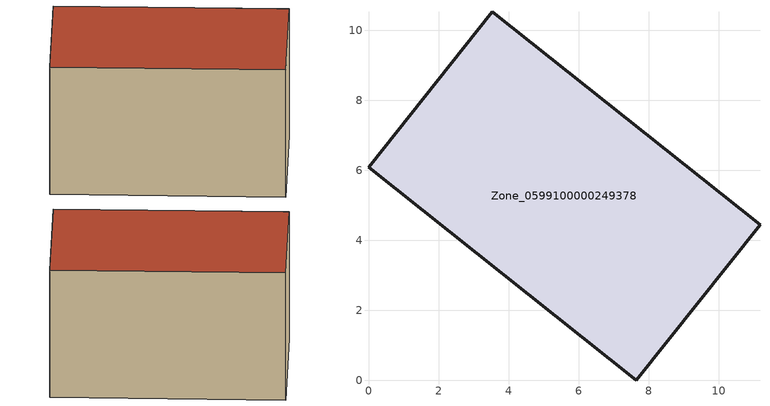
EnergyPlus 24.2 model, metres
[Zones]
Zone_0599100000249378
 floor ground (C_G): 0,6.08 3.54,10.53 11.18,4.44 7.64,0 z0.37
 wall outside (C_F): 3.54,10.53 0,6.08 7.64,0 11.18,4.44 3.54,10.53 z0.37:6.24
 roof outside (C_R): 7.64,0 11.18,4.44 3.54,10.53 0,6.08 z6.24
[BUILDING]
Pand.0599100000249378: North Axis=0; Terrain=City; Loads Convergence Tolerance Value=0.04; Temperature Convergence Tolerance Value=0.4; Solar Distribution=FullExterior; Maximum Number of Warmup Days=25; Minimum Number of Warmup Days=1
[Site:Location]
Rotterdam.The.Hague.AP_ZH_NLD Design_Conditions: Latitude=51.96; Longitude=4.45; Time Zone=1; Elevation=-4.5
[SITE:GROUNDTEMPERATURE:BUILDINGSURFACE]
18, 18, 18, 18, 18, 18, 18, 18, 18, 18, 18, 18
[MATERIAL] Thermal Absorptance=0.9; Solar Absorptance=0.7; Visible Absorptance=0.7
Name | Roughness | Thickness | Conductivity | Density | Specific Heat
G.TC.1975-1991 | MediumSmooth | 0.15 | 0.288461 | 540 | 1210
F.TC.1975-1991 | Rough | 0.3 | 0.230769 | 1920 | 840
R.TC.1975-1991 | MediumRough | 0.2 | 0.153846 | 1500 | 1000
[CONSTRUCTION]
C_G: G.TC.1975-1991
C_F: F.TC.1975-1991
C_R: R.TC.1975-1991
[ZONE]
Zone_0599100000249378: Type=1; Multiplier=1; Ceiling Height=Autocalculate; Volume=Autocalculate; Floor Area=autocalculate; Part of Total Floor Area=Yes
[ZONEINFILTRATION:DESIGNFLOWRATE]
Infil_Zone_0599100000249378: Zone or ZoneList or Space or SpaceList=Zone_0599100000249378; Schedule=AlwaysOn; Design Flow Rate Calculation Method=Flow/Area; Flow Rate per Floor Area=0.003; Constant Term Coefficient=1; Temperature Term Coefficient=0; Velocity Term Coefficient=0; Velocity Squared Term Coefficient=0
[HVACTEMPLATE:ZONE:IDEALLOADSAIRSYSTEM]
Zone_0599100000249378: Maximum Heating Supply Air Temperature=50; Minimum Cooling Supply Air Temperature=13; Maximum Heating Supply Air Humidity Ratio=0.0156; Minimum Cooling Supply Air Humidity Ratio=0.0077; Heating Limit=NoLimit; Cooling Limit=NoLimit; Dehumidification Control Type=ConstantSensibleHeatRatio; Cooling Sensible Heat Ratio=0.7; Dehumidification Setpoint=60; Humidification Control Type=None; Humidification Setpoint=30; Outdoor Air Method=None; Outdoor Air Flow Rate per Person=0.00944; Outdoor Air Flow Rate per Zone Floor Area=0; Outdoor Air Flow Rate per Zone=0; Demand Controlled Ventilation Type=None; Outdoor Air Economizer Type=NoEconomizer; Heat Recovery Type=None; Sensible Heat Recovery Effectiveness=0.7; Latent Heat Recovery Effectiveness=0.65
[ZONECONTROL:THERMOSTAT]
ThermostatControl_Zone_0599100000249378: Zone or ZoneList=Zone_0599100000249378; Control Type Schedule=DualSetpointControlType; Control 1=Thermostat_Zone_0599100000249378; Temperature Difference Between Cutout And Setpoint=0
[THERMOSTATSETPOINT:DUALSETPOINT]
Thermostat_Zone_0599100000249378: Heating Setpoint Temperature Schedule=HeatingSetpoint_Zone_0599100000249378; Cooling Setpoint Temperature Schedule=CoolingSetpoint_Zone_0599100000249378
[SCHEDULE:COMPACT]
HeatingSetpoint_Zone_0599100000249378: Through: 12/31, For: AllDays, Until: 24:00, 21
CoolingSetpoint_Zone_0599100000249378: Through: 12/31, For: AllDays, Until: 24:00, 24
DualSetpointControlType: Through: 12/31, For: AllDays, Until: 24:00, 4
AlwaysOn: Through: 12/31, For: AllDays, Until: 24:00, 1
